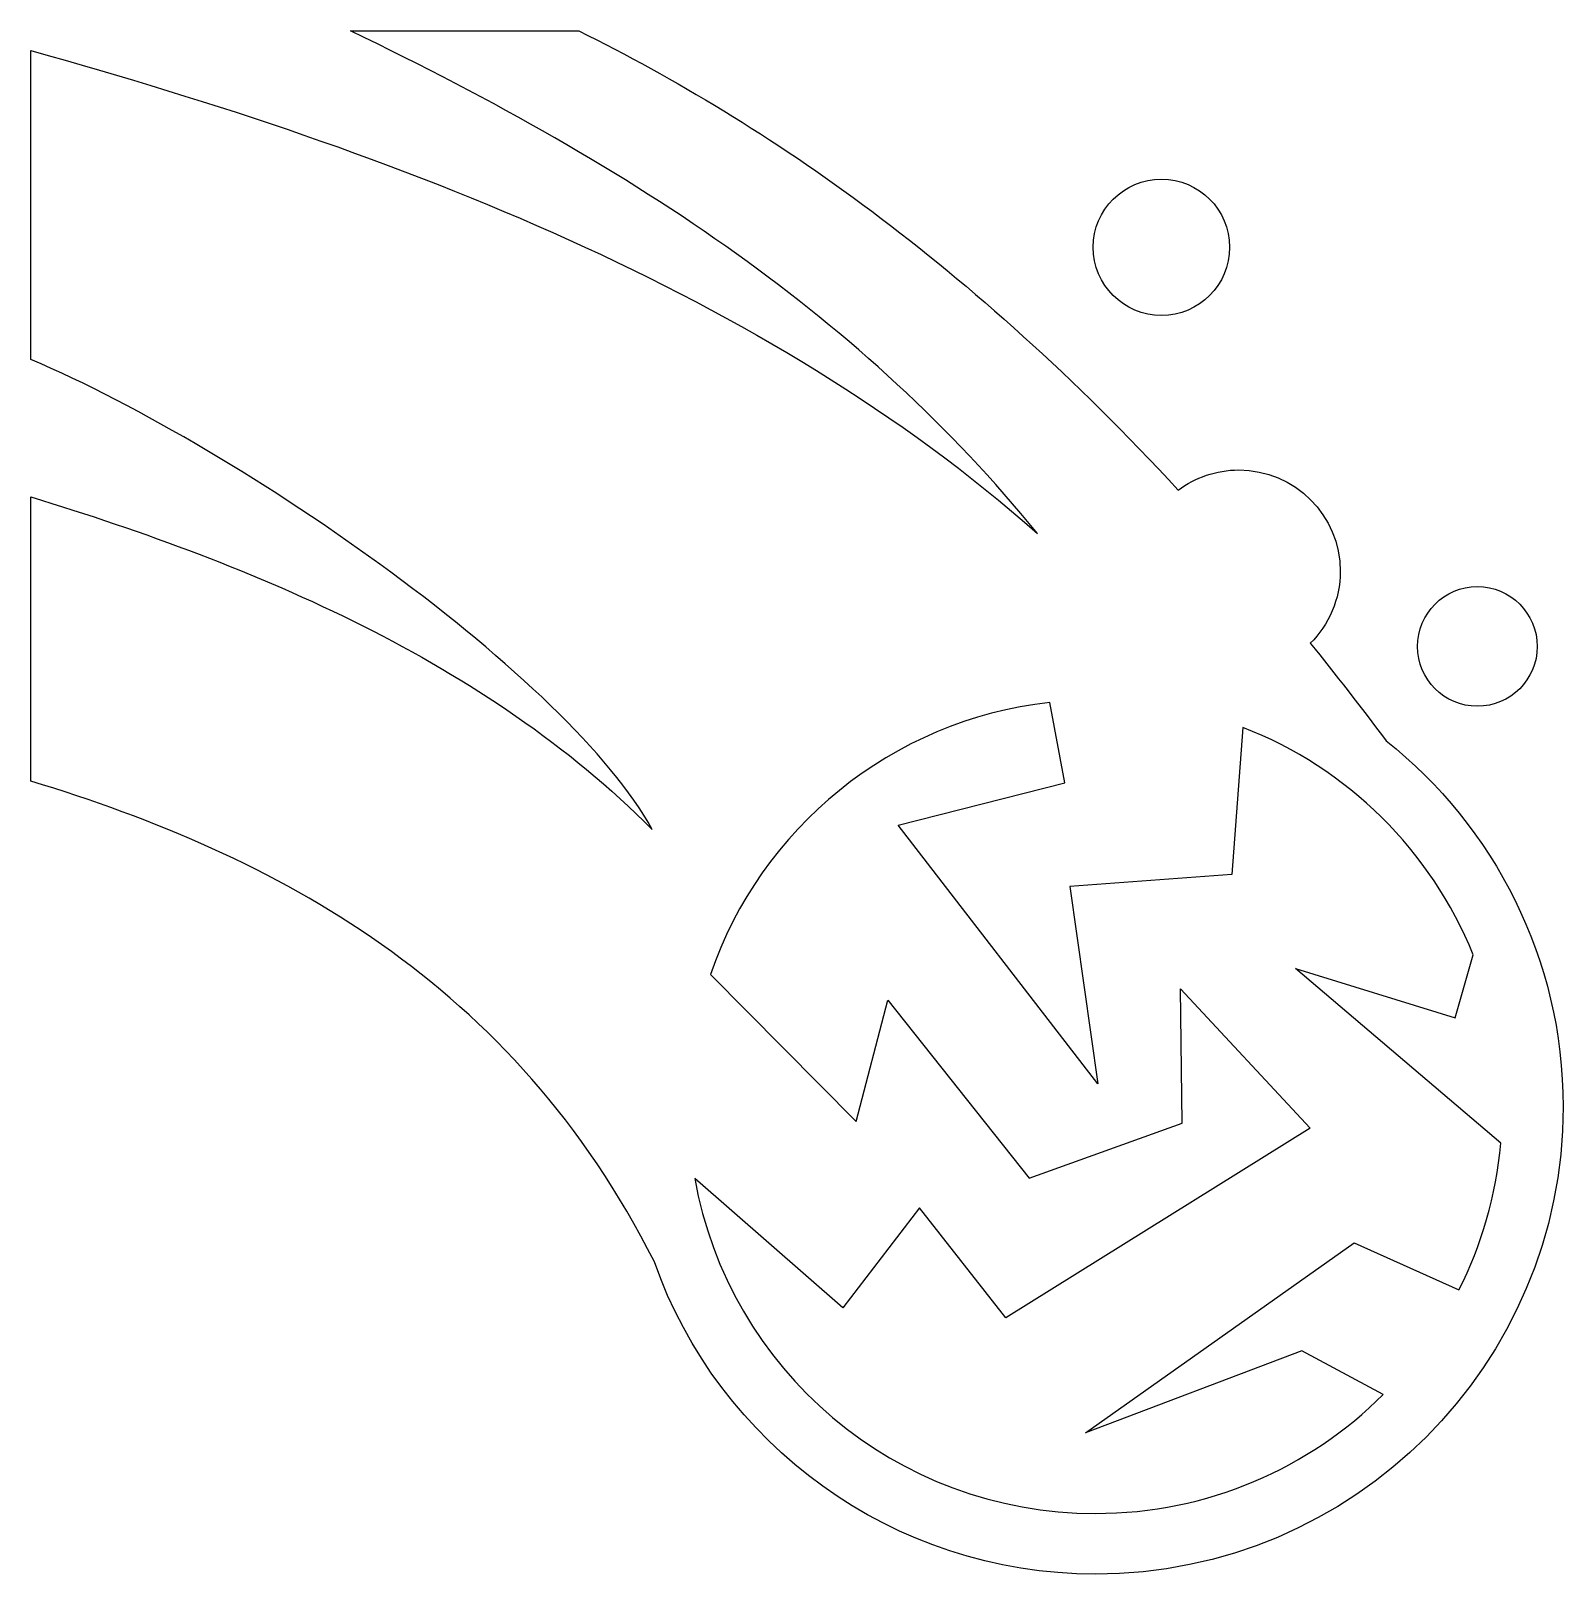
# Model space of a CAD drawing. Header units: centimetres. Extents: x -9.9 to 10, y -10.2 to 9.8.
import ezdxf

# ---------------------------------------------------------------- set-up
doc = ezdxf.new("R2010")
doc.units = ezdxf.units.CM
doc.header["$MEASUREMENT"] = 0
doc.layers.add('Layer 1', color=7, linetype='Continuous')

msp = doc.modelspace()

# ---------------------------------------------------------------- linework, layer by layer
at = {"layer": 'Layer 1'}
for points, knots in [([(-5.71903, 9.84749), (-1.98506, 8.04776), (0.93086, 6.10137), (3.19688, 3.32073), (3.19688, 3.32073), (-0.34409, 6.45617), (-5.12602, 8.26682), (-9.86857, 9.59195), (-9.86857, 9.59195), (-9.86857, 9.59195), (-9.86857, 5.58199), (-9.86857, 5.58199), (-9.86857, 5.58199), (-7.08316, 4.38619), (-2.88028, 1.4389), (-1.80395, -0.52182), (-1.80395, -0.52182), (-3.98134, 1.66611), (-6.95603, 2.9018), (-9.86857, 3.79643), (-9.86857, 3.79643), (-9.86857, 3.79643), (-9.86857, 0.10547), (-9.86857, 0.10547), (-9.86857, 0.10547), (-6.68805, -0.8638), (-3.60899, -2.49996), (-1.77633, -6.13805), (-1.77633, -6.13805), (-0.94351, -8.49705), (1.30826, -10.19145), (3.94924, -10.19145), (3.94924, -10.19145), (7.29696, -10.19145), (10.0189, -7.46951), (10.0189, -4.12188), (10.0189, -4.12188), (10.0189, -2.19936), (9.12043, -0.48321), (7.72201, 0.62994), (7.72201, 0.62994), (7.39209, 1.07038), (7.06398, 1.4916), (6.73764, 1.89624), (6.73764, 1.89624), (6.97745, 2.13466), (7.12643, 2.46445), (7.12643, 2.82925), (7.12643, 2.82925), (7.12643, 3.55623), (6.53692, 4.14573), (5.80995, 4.14573), (5.80995, 4.14573), (5.51574, 4.14573), (5.24385, 4.0479), (5.02461, 3.88471), (5.02461, 3.88471), (2.3111, 6.81791), (-0.27725, 8.6165), (-2.75538, 9.84756), (-2.75538, 9.84756), (-2.75538, 9.84756), (-5.71895, 9.84757), (-5.71895, 9.84757), (-5.71895, 9.84757), (-5.71895, 9.84757), (-5.71903, 9.84749), (-5.71903, 9.84749)], [0, 0, 0, 0, 0.05555556, 0.05555556, 0.05555556, 0.05555556, 0.11111111, 0.11111111, 0.11111111, 0.11111111, 0.16666667, 0.16666667, 0.16666667, 0.16666667, 0.22222222, 0.22222222, 0.22222222, 0.22222222, 0.27777778, 0.27777778, 0.27777778, 0.27777778, 0.33333333, 0.33333333, 0.33333333, 0.33333333, 0.38888889, 0.38888889, 0.38888889, 0.38888889, 0.44444444, 0.44444444, 0.44444444, 0.44444444, 0.5, 0.5, 0.5, 0.5, 0.55555556, 0.55555556, 0.55555556, 0.55555556, 0.61111111, 0.61111111, 0.61111111, 0.61111111, 0.66666667, 0.66666667, 0.66666667, 0.66666667, 0.72222222, 0.72222222, 0.72222222, 0.72222222, 0.77777778, 0.77777778, 0.77777778, 0.77777778, 0.83333333, 0.83333333, 0.83333333, 0.83333333, 0.88888889, 0.88888889, 0.88888889, 0.88888889, 1, 1, 1, 1]), ([(4.80588, 7.92235), (4.31724, 7.92235), (3.92035, 7.52673), (3.92035, 7.03809), (3.92035, 7.03809), (3.92035, 6.54953), (4.31723, 6.15256), (4.80588, 6.15256), (4.80588, 6.15256), (5.29444, 6.15256), (5.69002, 6.54953), (5.69002, 7.03809), (5.69002, 7.03809), (5.69002, 7.52682), (5.29448, 7.92235), (4.80584, 7.92235), (4.80584, 7.92235), (4.80584, 7.92235), (4.80588, 7.92235), (4.80588, 7.92235)], [0, 0, 0, 0, 0.16666667, 0.16666667, 0.16666667, 0.16666667, 0.33333333, 0.33333333, 0.33333333, 0.33333333, 0.5, 0.5, 0.5, 0.5, 0.66666667, 0.66666667, 0.66666667, 0.66666667, 1, 1, 1, 1]), ([(8.90533, 2.63153), (8.47636, 2.63153), (8.12919, 2.28314), (8.12919, 1.85412), (8.12919, 1.85412), (8.12919, 1.42506), (8.4764, 1.07793), (8.90542, 1.07793), (8.90542, 1.07793), (9.33439, 1.07793), (9.68287, 1.42506), (9.68287, 1.85407), (9.68287, 1.85407), (9.68287, 2.28308), (9.33439, 2.63148), (8.90538, 2.63148), (8.90538, 2.63148), (8.90538, 2.63148), (8.90533, 2.63153), (8.90533, 2.63153)], [0, 0, 0, 0, 0.16666667, 0.16666667, 0.16666667, 0.16666667, 0.33333333, 0.33333333, 0.33333333, 0.33333333, 0.5, 0.5, 0.5, 0.5, 0.66666667, 0.66666667, 0.66666667, 0.66666667, 1, 1, 1, 1]), ([(3.35501, 1.12673), (3.35501, 1.12673), (3.55269, 0.08172), (3.55269, 0.08172), (3.55269, 0.08172), (3.55269, 0.08172), (1.38631, -0.46646), (1.38631, -0.46646), (1.38631, -0.46646), (1.38631, -0.46646), (3.97964, -3.82408), (3.97964, -3.82408), (3.97964, -3.82408), (3.97964, -3.82408), (3.61463, -1.26111), (3.61463, -1.26111), (3.61463, -1.26111), (3.61463, -1.26111), (5.71902, -1.10821), (5.71902, -1.10821), (5.71902, -1.10821), (5.71902, -1.10821), (5.86264, 0.80242), (5.86264, 0.80242), (5.86264, 0.80242), (7.22222, 0.27532), (8.3067, -0.79667), (8.85003, -2.14799), (8.85003, -2.14799), (8.85003, -2.14799), (8.61811, -2.96892), (8.61811, -2.96892), (8.61811, -2.96892), (8.61811, -2.96892), (6.54395, -2.32852), (6.54395, -2.32852), (6.54395, -2.32852), (6.54395, -2.32852), (9.20843, -4.59631), (9.20843, -4.59631), (9.20843, -4.59631), (9.14813, -5.27677), (8.95977, -5.91937), (8.66682, -6.50045), (8.66682, -6.50045), (8.66682, -6.50045), (7.30829, -5.88901), (7.30829, -5.88901), (7.30829, -5.88901), (7.30829, -5.88901), (3.81889, -8.3571), (3.81889, -8.3571), (3.81889, -8.3571), (3.81889, -8.3571), (6.62964, -7.29244), (6.62964, -7.29244), (6.62964, -7.29244), (6.62964, -7.29244), (7.68384, -7.85905), (7.68384, -7.85905), (7.68384, -7.85905), (6.72874, -8.81344), (5.40943, -9.40346), (3.94924, -9.40346), (3.94924, -9.40346), (1.34571, -9.40346), (-0.81296, -7.52909), (-1.25193, -5.05358), (-1.25193, -5.05358), (-1.25193, -5.05358), (0.67198, -6.73237), (0.67198, -6.73237), (0.67198, -6.73237), (0.67198, -6.73237), (1.66428, -5.43697), (1.66428, -5.43697), (1.66428, -5.43697), (1.66428, -5.43697), (2.78696, -6.86153), (2.78696, -6.86153), (2.78696, -6.86153), (2.78696, -6.86153), (6.73494, -4.40124), (6.73494, -4.40124), (6.73494, -4.40124), (6.73494, -4.40124), (5.0521, -2.58928), (5.0521, -2.58928), (5.0521, -2.58928), (5.0521, -2.58928), (5.07318, -4.33672), (5.07318, -4.33672), (5.07318, -4.33672), (5.07318, -4.33672), (3.08867, -5.04957), (3.08867, -5.04957), (3.08867, -5.04957), (3.08867, -5.04957), (1.25436, -2.73961), (1.25436, -2.73961), (1.25436, -2.73961), (1.25436, -2.73961), (0.84449, -4.3156), (0.84449, -4.3156), (0.84449, -4.3156), (0.84449, -4.3156), (-1.04776, -2.40484), (-1.04776, -2.40484), (-1.04776, -2.40484), (-0.39837, -0.50867), (1.29792, 0.89721), (3.35483, 1.12673), (3.35483, 1.12673), (3.35483, 1.12673), (3.35501, 1.12673), (3.35501, 1.12673)], [0, 0, 0, 0, 0.03333333, 0.03333333, 0.03333333, 0.03333333, 0.06666667, 0.06666667, 0.06666667, 0.06666667, 0.1, 0.1, 0.1, 0.1, 0.13333333, 0.13333333, 0.13333333, 0.13333333, 0.16666667, 0.16666667, 0.16666667, 0.16666667, 0.2, 0.2, 0.2, 0.2, 0.23333333, 0.23333333, 0.23333333, 0.23333333, 0.26666667, 0.26666667, 0.26666667, 0.26666667, 0.3, 0.3, 0.3, 0.3, 0.33333333, 0.33333333, 0.33333333, 0.33333333, 0.36666667, 0.36666667, 0.36666667, 0.36666667, 0.4, 0.4, 0.4, 0.4, 0.43333333, 0.43333333, 0.43333333, 0.43333333, 0.46666667, 0.46666667, 0.46666667, 0.46666667, 0.5, 0.5, 0.5, 0.5, 0.53333333, 0.53333333, 0.53333333, 0.53333333, 0.56666667, 0.56666667, 0.56666667, 0.56666667, 0.6, 0.6, 0.6, 0.6, 0.63333333, 0.63333333, 0.63333333, 0.63333333, 0.66666667, 0.66666667, 0.66666667, 0.66666667, 0.7, 0.7, 0.7, 0.7, 0.73333333, 0.73333333, 0.73333333, 0.73333333, 0.76666667, 0.76666667, 0.76666667, 0.76666667, 0.8, 0.8, 0.8, 0.8, 0.83333333, 0.83333333, 0.83333333, 0.83333333, 0.86666667, 0.86666667, 0.86666667, 0.86666667, 0.9, 0.9, 0.9, 0.9, 0.93333333, 0.93333333, 0.93333333, 0.93333333, 1, 1, 1, 1])]:
    msp.add_open_spline(points, degree=3, knots=knots, dxfattribs=at)

doc.saveas('drawing.dxf')
